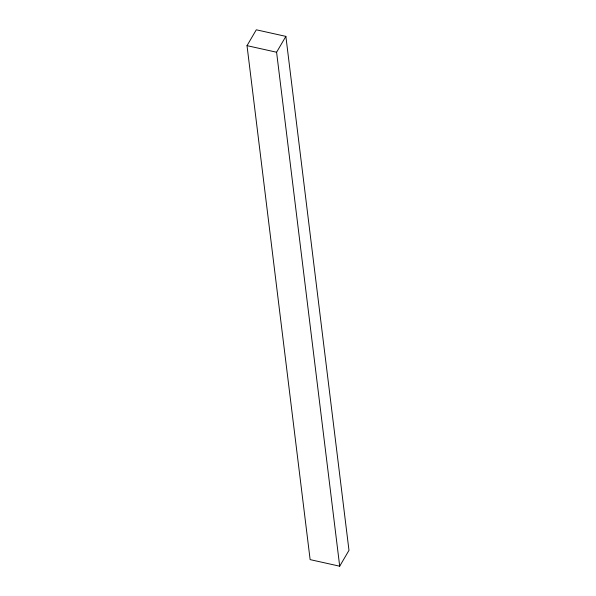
<?xml version="1.0" encoding="UTF-8"?>
<svg xmlns="http://www.w3.org/2000/svg" width="596" height="596" viewBox="0 0 596 596"><rect width="100%" height="100%" fill="white"/><g stroke="black" fill="none" stroke-linecap="round" stroke-linejoin="round"><path stroke-width="0.89" d="M247.02 45.654L256.302 29.8L285.871 36.378L348.98 550.346L339.698 566.2L310.129 559.622L247.02 45.654L276.589 52.232L339.698 566.2M276.589 52.232L285.871 36.378"/></g></svg>
